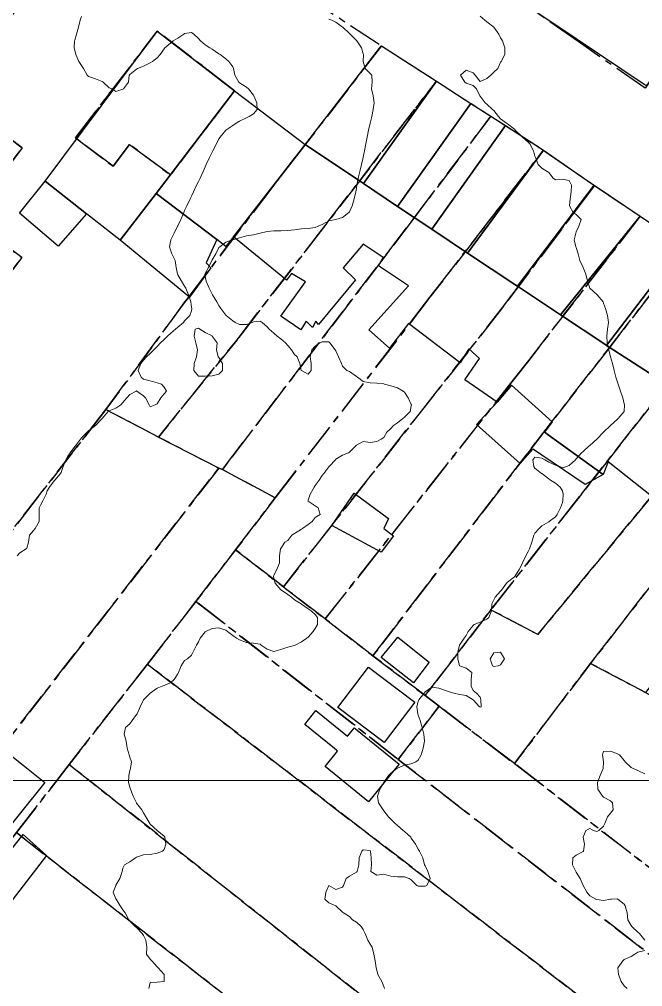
# Model space of a CAD drawing. Header units: centimetres. Extents: x 0 to 642158, y -847 to 649707.
# Drawn here: x 616206.2 to 616251.6, y 621172.4 to 621242.8 of the extents above; entities that cross this region are included whole.
import ezdxf

# ---------------------------------------------------------------- set-up
doc = ezdxf.new("R2010")
doc.units = ezdxf.units.CM
doc.header["$MEASUREMENT"] = 0
doc.linetypes.add('CENTERX2', pattern=[4, 2.5, -0.5, 0.5, -0.5])
doc.layers.add('MEV_grille', color=254, linetype='Continuous', lineweight=9)
doc.layers.add('WAL_topographie 0.5', color=253, linetype='Continuous', lineweight=20)
doc.layers.add('SPW_batiments', color=7, linetype='Continuous')
doc.layers.add('SPW_parcellaire cadastral', color=7, linetype='CENTERX2', lineweight=25, true_color=0xff0542)

# ---------------------------------------------------------------- blocks, each defined once
blk = doc.blocks.new('*U114')
at = {"layer": 'MEV_grille', "transparency": 33554687}
blk.add_lwpolyline([(-1338.461, 0), (1338.461, 0)], dxfattribs=at)
blk = doc.blocks.new('*U115')
at = {"layer": 'MEV_grille', "color": 0, "linetype": 'ByBlock', "lineweight": -2, "transparency": 16777216}
blk.add_blockref('*U114', (0, -1200), dxfattribs=at)

msp = doc.modelspace()

# ---------------------------------------------------------------- linework, layer by layer
at = {"layer": 'SPW_batiments'}
for points in [[(616250.516, 621250.486), (616257.261, 621245.802), (616251.972, 621238.126), (616251.857, 621237.992), (616251.703, 621238.066), (616245.13, 621242.496), (616238.613, 621246.836), (616238.415, 621246.968), (616238.496, 621247.095), (616243.702, 621255.218), (616250.516, 621250.486)], [(616216.47, 621241.798), (616221.888, 621237.615), (616216.188, 621230.148), (616213.564, 621226.748), (616211.094, 621228.653), (616208.087, 621231.038), (616216.254, 621241.965), (616216.47, 621241.798)], [(616236.579, 621238.323), (616231.269, 621230.864), (616227.02, 621233.698), (616227.157, 621233.876), (616232.442, 621240.713), (616232.587, 621240.9), (616236.579, 621238.323)], [(616239.092, 621236.7), (616233.754, 621229.2), (616231.269, 621230.864), (616236.579, 621238.323), (616239.092, 621236.7)], [(616227.02, 621233.698), (616226.911, 621233.545), (616221.815, 621226.986), (616221.256, 621226.266), (616220.586, 621226.777), (616216.188, 621230.148), (616221.888, 621237.615), (616227.02, 621233.698)], [(616241.606, 621235.078), (616236.236, 621227.533), (616233.754, 621229.2), (616239.092, 621236.7), (616241.606, 621235.078)], [(616244.22, 621233.39), (616244.372, 621233.287), (616238.849, 621225.782), (616236.236, 621227.533), (616241.606, 621235.078), (616244.22, 621233.39)], [(616252.24, 621208.102), (616249.09, 621210.602), (616248.707, 621209.669), (616244.457, 621212.751), (616245.007, 621213.518), (616242.039, 621216.168), (616241.007, 621214.951), (616238.64, 621216.568), (616239.706, 621218.118), (616238.939, 621218.818), (616238.306, 621217.801), (616234.539, 621220.667), (616233.156, 621218.867), (616231.656, 621220.2), (616234.539, 621223.417), (616232.373, 621224.875), (616232.705, 621225.467), (616231.238, 621226.45), (616229.789, 621224.716), (616230.689, 621223.85), (616227.989, 621220.599), (616227.806, 621220.849), (616227.556, 621220.366), (616227.089, 621220.849), (616226.706, 621220.199), (616225.256, 621221.199), (616227.039, 621223.699), (616226.039, 621224.299), (616225.656, 621223.816), (616221.815, 621226.986), (616226.911, 621233.545), (616227.02, 621233.698), (616231.269, 621230.864)], [(616244.496, 621233.201), (616247.878, 621230.863), (616248.063, 621230.735), (616242.481, 621223.385), (616242.293, 621223.509), (616238.849, 621225.782), (616244.372, 621233.287), (616244.496, 621233.201)], [(616211.094, 621228.653), (616209.039, 621226.297), (616206.238, 621228.714), (616208.087, 621231.038), (616211.094, 621228.653)], [(616231.269, 621230.864), (616233.754, 621229.2), (616236.236, 621227.533), (616238.849, 621225.782), (616242.293, 621223.509), (616242.481, 621223.385), (616242.631, 621223.285), (616245.607, 621221.303), (616248.833, 621219.155), (616248.958, 621219.072), (616249.147, 621218.95), (616253.439, 621216.169)], [(616248.213, 621230.635), (616251.416, 621228.479), (616245.607, 621221.303), (616242.631, 621223.285), (616242.481, 621223.385), (616248.063, 621230.735), (616248.213, 621230.635)], [(616220.586, 621226.777), (616219.806, 621225.098), (616220.156, 621224.715), (616218.606, 621222.598), (616213.564, 621226.748), (616216.188, 621230.148), (616220.586, 621226.777)], [(616254.535, 621226.381), (616248.958, 621219.072), (616248.833, 621219.155), (616245.607, 621221.303), (616251.416, 621228.479), (616254.535, 621226.381)], [(616258.777, 621223.529), (616258.964, 621223.403), (616253.439, 621216.169), (616249.147, 621218.95), (616248.958, 621219.072), (616254.535, 621226.381), (616258.777, 621223.529)], [(616244.714, 621212.565), (616248.707, 621209.669), (616247.412, 621208.932), (616244.257, 621211.073), (616244.155, 621211.142), (616243.597, 621211.521), (616242.676, 621210.481), (616239.488, 621213.305), (616240.058, 621213.922), (616241.007, 621214.951), (616241.166, 621215.138), (616242.04, 621216.168), (616245.007, 621213.519), (616244.457, 621212.751), (616244.597, 621212.65), (616244.714, 621212.565)], [(616233.091, 621206.467), (616232.741, 621205.75), (616233.441, 621205.2), (616232.558, 621204.017), (616228.974, 621205.967), (616230.59, 621208.317), (616233.091, 621206.467)], [(616236.042, 621196.001), (616234.909, 621194.5), (616232.559, 621196.35), (616233.775, 621197.833), (616236.042, 621196.001)], [(616232.77, 621190.155), (616229.4, 621192.709), (616231.624, 621195.646), (616234.995, 621193.093), (616232.77, 621190.155)], [(616230.693, 621191.152), (616233.866, 621188.584), (616233.368, 621187.969), (616232.557, 621186.967), (616231.64, 621185.833), (616228.467, 621188.401), (616229.384, 621189.534), (616229.301, 621189.602), (616229.165, 621189.711), (616226.991, 621191.471), (616227.801, 621192.473), (616230.112, 621190.604), (616230.61, 621191.219), (616230.693, 621191.152)], [(616202.474, 621186.466), (616205.051, 621189.668), (616208.066, 621187.241), (616204.709, 621183.069), (616201.693, 621185.495), (616202.474, 621186.466)], [(616208.194, 621181.914), (616203.395, 621175.714), (616201.545, 621177.23), (616206.494, 621183.447), (616208.194, 621181.914)]]:
    msp.add_lwpolyline(points, dxfattribs=at)
at = {"layer": 'SPW_parcellaire cadastral'}
for points in [[(616213.587, 621253.321), (616201.222, 621237.357), (616206.422, 621233.458), (616204.708, 621231.175), (616202.583, 621228.337), (616203.869, 621227.373), (616206.399, 621225.476), (616194.3, 621209.55), (616191.314, 621211.819), (616173.261, 621188.991), (616142.414, 621213.161), (616135.772, 621218.355), (616138.331, 621219.483), (616150.539, 621224.865), (616181.448, 621238.49), (616183.325, 621239.28), (616198.957, 621262.979), (616213.587, 621253.321)], [(616252.589, 621247.627), (616256.542, 621244.804), (616251.763, 621237.804), (616246.892, 621241.203), (616243.388, 621243.647), (616238.486, 621247.067), (616243.182, 621254.405), (616248.225, 621250.772), (616252.589, 621247.627)], [(616173.261, 621188.991), (616191.314, 621211.819), (616194.3, 621209.55), (616206.399, 621225.476), (616203.869, 621227.373), (616202.583, 621228.337), (616204.708, 621231.175), (616206.422, 621233.458), (616201.222, 621237.357), (616213.587, 621253.321), (616232.587, 621240.899), (616226.911, 621233.544), (616224.741, 621230.751), (616218.437, 621222.449), (616218.225, 621222.164), (616212.522, 621214.399), (616194.222, 621190.899), (616191.19, 621187.081), (616185.257, 621179.656), (616173.261, 621188.991)], [(616210.296, 621234.183), (616213.041, 621232.118), (616214.243, 621233.717), (616217.209, 621231.485), (616221.888, 621237.615), (616216.254, 621241.964), (616210.296, 621234.183)], [(616210.296, 621234.183), (616216.254, 621241.964), (616221.888, 621237.615), (616217.209, 621231.485), (616214.243, 621233.717), (616213.041, 621232.118), (616210.296, 621234.183)], [(616212.522, 621214.399), (616218.225, 621222.164), (616218.437, 621222.449), (616224.741, 621230.751), (616226.911, 621233.544), (616232.587, 621240.899), (616236.579, 621238.322), (616231.041, 621231.137), (616228.606, 621227.974), (616222.062, 621219.488), (616216.348, 621212.402), (616212.522, 621214.399)], [(616220.737, 621210.138), (616216.348, 621212.402), (616222.062, 621219.488), (616228.606, 621227.974), (616231.041, 621231.137), (616236.579, 621238.322), (616240.548, 621235.76), (616234.955, 621228.368), (616232.894, 621225.643), (616220.998, 621210.031), (616220.737, 621210.138)], [(616244.372, 621233.286), (616236.653, 621223.284), (616236.109, 621222.578), (616224.845, 621207.981), (616220.998, 621210.031), (616232.894, 621225.643), (616234.955, 621228.368), (616240.548, 621235.76), (616244.372, 621233.286)], [(616225.441, 621201.481), (616221.958, 621204.181), (616224.845, 621207.981), (616236.109, 621222.578), (616236.653, 621223.284), (616244.372, 621233.286), (616248.087, 621230.717), (616241.321, 621221.74), (616225.441, 621201.481)], [(616251.416, 621228.478), (616243.295, 621217.984), (616242.272, 621216.663), (616228.475, 621199.149), (616225.441, 621201.481), (616241.321, 621221.74), (616248.087, 621230.717), (616251.416, 621228.478)], [(616251.416, 621228.478), (616254.791, 621226.209), (616249.205, 621218.956), (616243.837, 621212.035), (616231.959, 621196.466), (616228.475, 621199.149), (616242.272, 621216.663), (616243.295, 621217.984), (616251.416, 621228.478)], [(616258.989, 621223.385), (616253.375, 621216.213), (616252.418, 621214.99), (616249.578, 621211.361), (616247.137, 621208.242), (616240.542, 621199.814), (616235.759, 621193.567), (616231.959, 621196.466), (616243.837, 621212.035), (616249.205, 621218.956), (616254.791, 621226.209), (616258.989, 621223.385)], [(616258.989, 621223.385), (616262.15, 621221.212), (616256.756, 621213.951), (616252.07, 621207.885), (616243.968, 621198.031), (616240.542, 621199.814), (616247.137, 621208.242), (616249.578, 621211.361), (616252.418, 621214.99), (616253.375, 621216.213), (616258.989, 621223.385)], [(616236.773, 621192.789), (616235.759, 621193.567), (616240.542, 621199.814), (616243.968, 621198.031), (616252.07, 621207.885), (616256.756, 621213.951), (616262.15, 621221.212), (616265.439, 621218.953), (616260.345, 621211.877), (616257.873, 621208.907), (616247.797, 621195.909), (616242.26, 621188.618), (616236.773, 621192.789)], [(616251.805, 621193.791), (616247.797, 621195.909), (616257.873, 621208.907), (616260.345, 621211.877), (616265.439, 621218.953), (616268.822, 621216.896), (616269.406, 621216.57), (616261.297, 621206.1), (616260.234, 621204.727), (616251.805, 621193.791)], [(616201.405, 621185.205), (616194.222, 621190.899), (616212.522, 621214.399), (616216.348, 621212.402), (616220.737, 621210.138), (616201.405, 621185.205)], [(616201.405, 621185.205), (616220.737, 621210.138), (616220.998, 621210.031), (616224.845, 621207.981), (616221.958, 621204.181), (616219.075, 621200.431), (616215.54, 621195.857), (616209.837, 621188.549), (616206.008, 621183.59), (616204.996, 621182.283), (616201.405, 621185.205)], [(616225.441, 621201.481), (616228.475, 621199.149), (616231.959, 621196.466), (616235.759, 621193.567), (616236.773, 621192.789), (616233.804, 621188.923), (616219.075, 621200.431), (616221.958, 621204.181), (616225.441, 621201.481)], [(616277.851, 621154.508), (616274.465, 621150.258), (616271.299, 621152.738), (616263.532, 621158.874), (616260.17, 621161.544), (616215.54, 621195.857), (616219.075, 621200.431), (616233.804, 621188.923), (616263.495, 621165.87), (616264.028, 621165.448), (616274.555, 621157.03), (616277.851, 621154.508)], [(616209.837, 621188.549), (616215.54, 621195.857), (616260.17, 621161.544), (616263.532, 621158.874), (616271.299, 621152.738), (616274.465, 621150.258), (616268.176, 621142.361), (616264.994, 621144.879), (616250.791, 621156.201), (616209.837, 621188.549)], [(616276.101, 621180.874), (616279.34, 621179.152), (616280.708, 621178.427), (616278.972, 621175.62), (616289.837, 621169.447), (616281.063, 621158.205), (616277.396, 621160.972), (616274.916, 621163.1), (616268.134, 621168.609), (616266.573, 621169.863), (616242.26, 621188.618), (616247.797, 621195.909), (616251.805, 621193.791), (616255.326, 621191.919), (616259.402, 621189.752), (616263.058, 621187.808), (616269.288, 621184.496), (616272.912, 621182.569), (616276.101, 621180.874)], [(616236.773, 621192.789), (616242.26, 621188.618), (616266.573, 621169.863), (616263.495, 621165.87), (616233.804, 621188.923), (616236.773, 621192.789)], [(616254.264, 621145.78), (616253.926, 621146.201), (616206.008, 621183.59), (616209.837, 621188.549), (616250.791, 621156.201), (616264.994, 621144.879), (616268.176, 621142.361), (616264.62, 621137.891), (616261.515, 621140.186), (616254.264, 621145.78)], [(616254.264, 621145.78), (616249.322, 621139.45), (616246.175, 621141.919), (616241.546, 621136.018), (616241.249, 621136.251), (616185.257, 621179.656), (616191.19, 621187.081), (616202.095, 621178.523), (616204.996, 621182.283), (616206.008, 621183.59), (616253.926, 621146.201), (616254.264, 621145.78)]]:
    msp.add_lwpolyline(points, dxfattribs=at)
at = {"layer": 'WAL_topographie 0.5'}
for points in [[(616210.75, 621243.033), (616210.648, 621242.75), (616210.514, 621242.25), (616210.381, 621241.75), (616210.25, 621241.303), (616210.232, 621241.25), (616210.215, 621240.75), (616210.25, 621240.583), (616210.333, 621240.25), (616210.555, 621239.75), (616210.75, 621239.454), (616210.878, 621239.25), (616211.156, 621238.75), (616211.25, 621238.662), (616211.75, 621238.489), (616212.25, 621238.294), (616212.32, 621238.25), (616212.75, 621237.837), (616212.946, 621237.75), (616213.25, 621237.556), (616213.75, 621237.724), (616213.796, 621237.75), (616214.169, 621238.25), (616214.207, 621238.75), (616214.25, 621238.805), (616214.75, 621239.203), (616214.821, 621239.25), (616215.25, 621239.417), (616215.75, 621239.661), (616215.921, 621239.75), (616216.25, 621240.025), (616216.458, 621240.25), (616216.75, 621240.669), (616216.802, 621240.75), (616217.25, 621241.111), (616217.425, 621241.25), (616217.75, 621241.46), (616218.197, 621241.75), (616218.25, 621241.785), (616218.75, 621241.85), (616218.928, 621241.75), (616219.25, 621241.42), (616219.392, 621241.25), (616219.75, 621240.971), (616220.091, 621240.75), (616220.25, 621240.658), (616220.75, 621240.308), (616220.832, 621240.25), (616221.25, 621239.944), (616221.46, 621239.75), (616221.75, 621239.35), (616221.796, 621239.25), (616221.915, 621238.75), (616222.191, 621238.25), (616222.25, 621238.2), (616222.75, 621237.87), (616222.9, 621237.75), (616223.25, 621237.292), (616223.278, 621237.25), (616223.503, 621236.75), (616223.54, 621236.25), (616223.25, 621235.935), (616222.935, 621235.75), (616222.75, 621235.654), (616222.25, 621235.4), (616222, 621235.25), (616221.75, 621235.1), (616221.25, 621234.759), (616221.242, 621234.75), (616220.844, 621234.25), (616220.75, 621234.125), (616220.57, 621233.75), (616220.311, 621233.25), (616220.25, 621233.143), (616220.054, 621232.75), (616219.821, 621232.25), (616219.75, 621232.083), (616219.606, 621231.75), (616219.368, 621231.25), (616219.25, 621231.014), (616219.118, 621230.75), (616218.893, 621230.25), (616218.75, 621229.942), (616218.661, 621229.75), (616218.411, 621229.25), (616218.25, 621228.904), (616218.179, 621228.75), (616217.964, 621228.25), (616217.75, 621227.788), (616217.732, 621227.75), (616217.482, 621227.25), (616217.25, 621226.75), (616217.25, 621226.75), (616217.149, 621226.25), (616217.25, 621225.957), (616217.314, 621225.75), (616217.562, 621225.25), (616217.632, 621224.75), (616217.722, 621224.25), (616217.75, 621224.206), (616218.024, 621223.75), (616218.25, 621223.398), (616218.332, 621223.25), (616218.542, 621222.75), (616218.704, 621222.25), (616218.75, 621221.854), (616218.767, 621221.75), (616218.75, 621221.583), (616218.636, 621221.25), (616218.25, 621220.864), (616218.161, 621220.75), (616217.75, 621220.396), (616217.58, 621220.25), (616217.25, 621219.974), (616217.012, 621219.75), (616216.75, 621219.511), (616216.493, 621219.25), (616216.25, 621219.004), (616216.004, 621218.75), (616215.75, 621218.496), (616215.481, 621218.25), (616215.25, 621217.996), (616215.059, 621217.75), (616214.862, 621217.25), (616215.083, 621216.75), (616215.25, 621216.614), (616215.75, 621216.49), (616216.25, 621216.348), (616216.563, 621216.25), (616216.75, 621216.036), (616216.924, 621215.75), (616216.75, 621215.539), (616216.521, 621215.25), (616216.25, 621214.817), (616216.107, 621214.75), (616215.75, 621214.603), (616215.664, 621214.75), (616215.396, 621215.25), (616215.25, 621215.409), (616214.781, 621215.75), (616214.75, 621215.773), (616214.725, 621215.75), (616214.25, 621215.5), (616214.048, 621215.25), (616213.75, 621214.924), (616213.6, 621214.75), (616213.25, 621214.51), (616212.75, 621214.306), (616212.676, 621214.25), (616212.25, 621213.75), (616212.25, 621213.75), (616211.766, 621213.25), (616211.75, 621213.238), (616211.25, 621212.851), (616211.146, 621212.75), (616210.75, 621212.345), (616210.68, 621212.25), (616210.298, 621211.75), (616210.25, 621211.708), (616209.905, 621211.25), (616209.75, 621211.017), (616209.594, 621210.75), (616209.395, 621210.25), (616209.25, 621209.825), (616209.215, 621209.75), (616208.806, 621209.25), (616208.75, 621209.207), (616208.41, 621208.75), (616208.25, 621208.472), (616208.178, 621208.25), (616207.92, 621207.75), (616207.75, 621207.435), (616207.657, 621207.25), (616207.671, 621206.75), (616207.65, 621206.25), (616207.365, 621205.75), (616207.25, 621205.589), (616206.953, 621205.25), (616206.879, 621204.75), (616206.75, 621204.306), (616206.717, 621204.25), (616206.25, 621203.97), (616206.06, 621203.75)], [(616228.75, 621242.842), (616228.959, 621242.75), (616229.25, 621242.623), (616229.75, 621242.253), (616229.753, 621242.25), (616230.25, 621241.781), (616230.287, 621241.75), (616230.75, 621241.281), (616230.779, 621241.25), (616231.117, 621240.75), (616231.25, 621240.317), (616231.273, 621240.25), (616231.25, 621239.75), (616231.382, 621239.25), (616231.75, 621238.866), (616231.883, 621238.75), (616231.912, 621238.25), (616231.85, 621237.75), (616231.971, 621237.25), (616232.046, 621236.75), (616231.975, 621236.25), (616231.871, 621235.75), (616231.75, 621235.25), (616231.75, 621235.25), (616231.631, 621234.75), (616231.525, 621234.25), (616231.431, 621233.75), (616231.342, 621233.25), (616231.25, 621232.792), (616231.242, 621232.75), (616231.123, 621232.25), (616231.004, 621231.75), (616230.892, 621231.25), (616230.793, 621230.75), (616230.75, 621230.5), (616230.706, 621230.25), (616230.595, 621229.75), (616230.442, 621229.25), (616230.25, 621228.796), (616230.212, 621228.75), (616229.75, 621228.386), (616229.25, 621228.25), (616229.25, 621228.25), (616228.75, 621228.146), (616228.25, 621227.87), (616227.977, 621227.75), (616227.75, 621227.656), (616227.25, 621227.599), (616226.75, 621227.552), (616226.25, 621227.495), (616225.75, 621227.436), (616225.25, 621227.413), (616224.75, 621227.42), (616224.25, 621227.378), (616223.75, 621227.25), (616223.75, 621227.25), (616223.25, 621227.125), (616222.75, 621227.042), (616222.25, 621226.917), (616221.75, 621226.761), (616221.717, 621226.75), (616221.25, 621226.598), (616220.806, 621226.25), (616220.75, 621226.201), (616220.513, 621225.75), (616220.25, 621225.314), (616220.227, 621225.25), (616219.989, 621224.75), (616219.75, 621224.302), (616219.731, 621224.25), (616219.75, 621224.113), (616219.815, 621223.75), (616220.037, 621223.25), (616220.25, 621222.814), (616220.287, 621222.75), (616220.591, 621222.25), (616220.75, 621221.972), (616220.89, 621221.75), (616221.25, 621221.27), (616221.269, 621221.25), (616221.75, 621220.87), (616221.925, 621220.75), (616222.25, 621220.587), (616222.75, 621220.596), (616223.157, 621220.75), (616223.25, 621220.801), (616223.75, 621220.847), (616223.89, 621220.75), (616224.25, 621220.427), (616224.404, 621220.25), (616224.75, 621219.964), (616224.987, 621219.75), (616225.25, 621219.541), (616225.589, 621219.25), (616225.75, 621219.062), (616226.037, 621218.75), (616226.25, 621218.408), (616226.43, 621218.25), (616226.624, 621217.75), (616226.743, 621217.25), (616226.75, 621217.234), (616227.25, 621216.983), (616227.452, 621217.25), (616227.462, 621217.75), (616227.386, 621218.25), (616227.507, 621218.75), (616227.75, 621219.027), (616228.08, 621219.25), (616228.25, 621219.338), (616228.75, 621219.327), (616228.821, 621219.25), (616229.2, 621218.75), (616229.25, 621218.667), (616229.461, 621218.25), (616229.675, 621217.75), (616229.75, 621217.558), (616230.046, 621217.25), (616230.25, 621217.178), (616230.75, 621216.812), (616230.821, 621216.75), (616231.25, 621216.453), (616231.75, 621216.35), (616232.25, 621216.324), (616232.75, 621216.263), (616232.809, 621216.25), (616233.25, 621216.141), (616233.75, 621215.974), (616234.155, 621215.75), (616234.25, 621215.665), (616234.512, 621215.25), (616234.75, 621214.78), (616234.761, 621214.75), (616234.75, 621214.673), (616234.66, 621214.25), (616234.25, 621213.853), (616234.136, 621213.75), (616233.75, 621213.44), (616233.456, 621213.25), (616233.25, 621213.029), (616232.964, 621212.75), (616232.75, 621212.375), (616232.55, 621212.25), (616232.25, 621212.083), (616231.75, 621212), (616231.25, 621212.068), (616230.75, 621211.817), (616230.708, 621211.75), (616230.25, 621211.292), (616230.179, 621211.25), (616229.75, 621211.068), (616229.25, 621210.783), (616229.219, 621210.75), (616228.77, 621210.25), (616228.75, 621210.23), (616228.375, 621209.75), (616228.25, 621209.596), (616228.054, 621209.25), (616227.75, 621208.872), (616227.668, 621208.75), (616227.38, 621208.25), (616227.25, 621207.813), (616227.237, 621207.75), (616227.25, 621207.732), (616227.75, 621207.386), (616227.964, 621207.25), (616228.105, 621206.75), (616227.75, 621206.53), (616227.541, 621206.25), (616227.25, 621206.036), (616226.837, 621205.75), (616226.75, 621205.699), (616226.25, 621205.384), (616226.048, 621205.25), (616225.75, 621204.861), (616225.539, 621204.75), (616225.25, 621204.292), (616225.231, 621204.25), (616225.154, 621203.75), (616225.159, 621203.25), (616224.951, 621202.75), (616224.75, 621202.348), (616224.715, 621202.25), (616224.75, 621202.129), (616224.846, 621201.75), (616225.25, 621201.281), (616225.288, 621201.25), (616225.75, 621200.938), (616226.018, 621200.75), (616226.25, 621200.55), (616226.735, 621200.25), (616226.75, 621200.241), (616227.25, 621199.899), (616227.453, 621199.75), (616227.75, 621199.47), (616227.922, 621199.25), (616227.923, 621198.75), (616227.75, 621198.446), (616227.605, 621198.25), (616227.25, 621197.835), (616227.152, 621197.75), (616226.75, 621197.475), (616226.303, 621197.25), (616226.25, 621197.226), (616225.75, 621197.099), (616225.25, 621196.921), (616224.75, 621196.787), (616224.25, 621196.963), (616223.823, 621197.25), (616223.75, 621197.308), (616223.25, 621197.395), (616222.75, 621197.43), (616222.25, 621197.626), (616222.03, 621197.75), (616221.75, 621197.952), (616221.367, 621198.25), (616221.25, 621198.333), (616220.75, 621198.502), (616220.25, 621198.459), (616219.792, 621198.25), (616219.75, 621198.211), (616219.39, 621197.75), (616219.25, 621197.489), (616219.112, 621197.25), (616218.879, 621196.75), (616218.75, 621196.515), (616218.46, 621196.25), (616218.25, 621196.117), (616218.007, 621195.75), (616217.805, 621195.25), (616217.75, 621195.147), (616217.478, 621194.75), (616217.25, 621194.533), (616216.75, 621194.302), (616216.605, 621194.25), (616216.25, 621194.109), (616215.75, 621193.758), (616215.741, 621193.75), (616215.25, 621193.25), (616215.25, 621193.25), (616215.013, 621192.75), (616214.784, 621192.25), (616214.75, 621192.196), (616214.438, 621191.75), (616214.25, 621191.523), (616213.95, 621191.25), (616213.856, 621190.75), (616213.985, 621190.25), (616214.076, 621189.75), (616214.21, 621189.25), (616214.25, 621189.083), (616214.383, 621188.75), (616214.309, 621188.25), (616214.25, 621188.107), (616214.184, 621187.75), (616214.169, 621187.25), (616214.25, 621186.893), (616214.3, 621186.75), (616214.5, 621186.25), (616214.743, 621185.75), (616214.75, 621185.74), (616215.131, 621185.25), (616215.25, 621185.039), (616215.43, 621184.75), (616215.722, 621184.25), (616215.75, 621184.215), (616216.25, 621183.75), (616216.25, 621183.75), (616216.75, 621183.337), (616216.803, 621183.25), (616216.871, 621182.75), (616216.75, 621182.364), (616216.636, 621182.25), (616216.25, 621182.086), (616215.75, 621181.996), (616215.25, 621181.976), (616214.75, 621181.795), (616214.661, 621181.75), (616214.25, 621181.455), (616213.869, 621181.25), (616213.75, 621181), (616213.694, 621180.75), (616213.527, 621180.25), (616213.25, 621179.769), (616213.236, 621179.75), (616213.056, 621179.25), (616213.25, 621178.775), (616213.257, 621178.75), (616213.563, 621178.25), (616213.75, 621177.978), (616213.917, 621177.75), (616214.195, 621177.25), (616214.25, 621177.153), (616214.641, 621176.75), (616214.75, 621176.685), (616215.155, 621176.25), (616215.25, 621176.101), (616215.426, 621175.75), (616215.49, 621175.25), (616215.463, 621174.75), (616215.75, 621174.385), (616215.854, 621174.25), (616216.25, 621173.808), (616216.314, 621173.75), (616216.75, 621173.25), (616216.75, 621173.25), (616216.75, 621172.75), (616216.75, 621172.75), (616216.25, 621172.689), (616215.75, 621172.673), (616215.644, 621172.25)], [(616239.75, 621243.06), (616240.096, 621242.75), (616240.25, 621242.632), (616240.75, 621242.25), (616240.75, 621242.25), (616241.128, 621241.75), (616241.25, 621241.485), (616241.379, 621241.25), (616241.55, 621240.75), (616241.566, 621240.25), (616241.292, 621239.75), (616241.25, 621239.704), (616241.058, 621239.25), (616240.75, 621238.964), (616240.55, 621238.75), (616240.25, 621238.513), (616239.75, 621238.29), (616239.401, 621238.75), (616239.25, 621238.929), (616238.75, 621239.125), (616238.341, 621238.75), (616238.652, 621238.25), (616238.75, 621238.171), (616239.25, 621238.01), (616239.491, 621237.75), (616239.739, 621237.25), (616239.75, 621237.236), (616240.117, 621236.75), (616240.25, 621236.648), (616240.661, 621236.25), (616240.75, 621236.17), (616241.087, 621235.75), (616241.25, 621235.573), (616241.668, 621235.25), (616241.75, 621235.201), (616242.25, 621234.824), (616242.32, 621234.75), (616242.75, 621234.325), (616242.848, 621234.25), (616243.25, 621233.867), (616243.371, 621233.75), (616243.648, 621233.25), (616243.75, 621232.857), (616243.786, 621232.75), (616243.982, 621232.25), (616244.25, 621231.972), (616244.65, 621231.75), (616244.75, 621231.656), (616245.075, 621231.25), (616245.25, 621231.133), (616245.75, 621231.185), (616246.25, 621231.075), (616246.409, 621230.75), (616246.38, 621230.25), (616246.311, 621229.75), (616246.277, 621229.25), (616246.539, 621228.75), (616246.75, 621228.612), (616247.112, 621228.25), (616246.939, 621227.75), (616246.75, 621227.333), (616246.714, 621227.25), (616246.614, 621226.75), (616246.735, 621226.25), (616246.75, 621226.204), (616246.889, 621225.75), (616247.029, 621225.25), (616247.25, 621224.75), (616247.25, 621224.75), (616247.447, 621224.25), (616247.574, 621223.75), (616247.75, 621223.25), (616247.75, 621223.25), (616248.25, 621222.778), (616248.279, 621222.75), (616248.706, 621222.25), (616248.75, 621222.139), (616248.88, 621221.75), (616249.036, 621221.25), (616249.107, 621220.75), (616249.041, 621220.25), (616248.983, 621219.75), (616249.019, 621219.25), (616249.118, 621218.75), (616249.25, 621218.25), (616249.25, 621218.25), (616249.395, 621217.75), (616249.519, 621217.25), (616249.645, 621216.75), (616249.75, 621216.404), (616249.799, 621216.25), (616249.979, 621215.75), (616250.138, 621215.25), (616250.25, 621214.827), (616250.273, 621214.75), (616250.25, 621214.25), (616250.25, 621214.25), (616249.8, 621213.75), (616249.75, 621213.706), (616249.25, 621213.25), (616249.25, 621213.25), (616248.75, 621212.75), (616248.75, 621212.75), (616248.25, 621212.25), (616248.25, 621212.25), (616247.75, 621211.794), (616247.7, 621211.75), (616247.25, 621211.341), (616247.15, 621211.25), (616246.75, 621210.806), (616246.694, 621210.75), (616246.25, 621210.329), (616246.036, 621210.25), (616245.75, 621210.167), (616245.55, 621210.25), (616245.25, 621210.347), (616244.75, 621210.562), (616244.477, 621210.75), (616244.25, 621210.856), (616243.75, 621210.944), (616243.589, 621210.75), (616243.679, 621210.25), (616243.75, 621210.132), (616244.237, 621209.75), (616244.25, 621209.742), (616244.75, 621209.368), (616244.886, 621209.25), (616245.25, 621209.032), (616245.58, 621208.75), (616245.75, 621208.474), (616245.815, 621208.25), (616245.776, 621207.75), (616245.75, 621207.643), (616245.601, 621207.25), (616245.365, 621206.75), (616245.25, 621206.601), (616244.796, 621206.25), (616244.75, 621206.226), (616244.25, 621205.941), (616244.05, 621205.75), (616243.75, 621205.389), (616243.665, 621205.25), (616243.518, 621204.75), (616243.355, 621204.25), (616243.25, 621204.073), (616243.082, 621203.75), (616242.842, 621203.25), (616242.75, 621203.025), (616242.607, 621202.75), (616242.29, 621202.25), (616242.25, 621202.214), (616241.75, 621201.824), (616241.689, 621201.75), (616241.326, 621201.25), (616241.25, 621201.169), (616240.856, 621200.75), (616240.75, 621200.556), (616240.621, 621200.25), (616240.594, 621199.75), (616240.39, 621199.25), (616240.25, 621199.128), (616239.75, 621198.908), (616239.331, 621198.75), (616239.25, 621198.677), (616238.9, 621198.25), (616238.75, 621197.95), (616238.603, 621197.75), (616238.261, 621197.25), (616238.25, 621197.224), (616238.133, 621196.75), (616238.125, 621196.25), (616238.25, 621195.75), (616238.25, 621195.75), (616238.75, 621195.56), (616239.156, 621195.25), (616239.114, 621194.75), (616239.098, 621194.25), (616239.25, 621193.932), (616239.5, 621193.75), (616239.75, 621193.464), (616239.818, 621193.25), (616239.841, 621192.75), (616239.75, 621192.719), (616239.717, 621192.75), (616239.25, 621193.25), (616239.25, 621193.25), (616238.75, 621193.588), (616238.25, 621193.662), (616237.85, 621193.75), (616237.75, 621193.779), (616237.25, 621193.952), (616236.75, 621194.111), (616236.25, 621194.186), (616235.75, 621193.836), (616235.685, 621193.75), (616235.288, 621193.25), (616235.25, 621193.167), (616235.151, 621192.75), (616235.216, 621192.25), (616235.25, 621192.141), (616235.4, 621191.75), (616235.54, 621191.25), (616235.671, 621190.75), (616235.712, 621190.25), (616235.624, 621189.75), (616235.462, 621189.25), (616235.25, 621188.875), (616235.067, 621188.75), (616234.75, 621188.589), (616234.25, 621188.495), (616233.75, 621188.293), (616233.687, 621188.25), (616233.25, 621187.932), (616233.083, 621187.75), (616232.759, 621187.25), (616232.75, 621187.236), (616232.457, 621186.75), (616232.286, 621186.25), (616232.356, 621185.75), (616232.693, 621185.25), (616232.75, 621185.172), (616233.079, 621184.75), (616233.25, 621184.579), (616233.579, 621184.25), (616233.75, 621184.107), (616234.148, 621183.75), (616234.25, 621183.667), (616234.709, 621183.25), (616234.75, 621183.185), (616235.057, 621182.75), (616235.25, 621182.381), (616235.354, 621182.25), (616235.592, 621181.75), (616235.717, 621181.25), (616235.75, 621181.173), (616235.946, 621180.75), (616236.114, 621180.25), (616235.889, 621179.75), (616235.75, 621179.693), (616235.25, 621179.697), (616235.163, 621179.75), (616234.75, 621180.146), (616234.594, 621180.25), (616234.25, 621180.362), (616233.75, 621180.361), (616233.25, 621180.422), (616232.75, 621180.556), (616232.25, 621180.5), (616231.812, 621180.75), (616231.859, 621181.25), (616231.819, 621181.75), (616231.788, 621182.25), (616231.75, 621182.292), (616231.25, 621182.327), (616231.139, 621182.25), (616230.956, 621181.75), (616230.927, 621181.25), (616230.806, 621180.75), (616230.75, 621180.717), (616230.25, 621180.417), (616230, 621180.25), (616229.817, 621179.75), (616229.75, 621179.625), (616229.25, 621179.45), (616228.75, 621179.75), (616228.523, 621179.25), (616228.45, 621178.75), (616228.75, 621178.477), (616229.25, 621178.25), (616229.25, 621178.25), (616229.75, 621177.8), (616229.813, 621177.75), (616230.25, 621177.481), (616230.464, 621177.25), (616230.75, 621177.076), (616231.107, 621176.75), (616231.25, 621176.536), (616231.388, 621176.25), (616231.577, 621175.75), (616231.75, 621175.469), (616231.909, 621175.25), (616232.03, 621174.75), (616232.113, 621174.25), (616232.194, 621173.75), (616232.25, 621173.583), (616232.319, 621173.25), (616232.601, 621172.75), (616232.75, 621172.383), (616232.798, 621172.25)], [(616221.01, 621217.25), (616220.75, 621216.975), (616220.25, 621216.851), (616219.75, 621216.844), (616219.25, 621216.841), (616218.912, 621217.25), (616218.952, 621217.75), (616219.111, 621218.25), (616219.19, 621218.75), (616219.054, 621219.25), (616218.937, 621219.75), (616219.019, 621220.25), (616219.25, 621220.329), (616219.347, 621220.25), (616219.75, 621220.005), (616220.25, 621219.763), (616220.265, 621219.75), (616220.617, 621219.25), (616220.577, 621218.75), (616220.693, 621218.25), (616220.75, 621218.201), (616220.997, 621217.75), (616221.01, 621217.25)], [(616241.062, 621195.75), (616240.75, 621195.699), (616240.65, 621195.75), (616240.5, 621196.25), (616240.75, 621196.675), (616241.25, 621196.726), (616241.544, 621196.25), (616241.25, 621195.815), (616241.062, 621195.75)], [(616251.75, 621187.877), (616251.25, 621188.11), (616250.897, 621188.25), (616250.75, 621188.343), (616250.31, 621188.75), (616250.25, 621188.833), (616249.909, 621189.25), (616249.75, 621189.337), (616249.25, 621189.526), (616248.75, 621189.5), (616248.67, 621189.25), (616248.75, 621188.75), (616248.75, 621188.75), (616248.75, 621188.75), (616248.717, 621188.25), (616248.493, 621187.75), (616248.31, 621187.25), (616248.329, 621186.75), (616248.678, 621186.25), (616248.75, 621186.175), (616249.25, 621185.911), (616249.386, 621185.75), (616249.44, 621185.25), (616249.25, 621185), (616249.021, 621184.75), (616248.842, 621184.25), (616248.75, 621184.063), (616248.393, 621183.75), (616248.25, 621183.669), (616248, 621183.75), (616247.75, 621183.893), (616247.45, 621183.75), (616247.25, 621183.25), (616247.345, 621182.75), (616247.286, 621182.25), (616247.25, 621182.214), (616246.75, 621181.95), (616246.5, 621181.75), (616246.49, 621181.25), (616246.723, 621180.75), (616246.75, 621180.715), (616247.044, 621180.25), (616247.25, 621179.75), (616247.25, 621179.75), (616247.517, 621179.25), (616247.75, 621178.995), (616248.185, 621178.75), (616248.25, 621178.723), (616248.75, 621178.654), (616249.25, 621178.745), (616249.333, 621178.75), (616249.75, 621178.779), (616249.792, 621178.75), (616250.25, 621178.375), (616250.316, 621178.25), (616250.451, 621177.75), (616250.521, 621177.25), (616250.75, 621176.82), (616250.8, 621176.75), (616251.25, 621176.341), (616251.355, 621176.25), (616251.741, 621175.75)], [(616251.75, 621175), (616251.25, 621174.881), (616251.011, 621174.75), (616250.75, 621174.579), (616250.25, 621174.341), (616250.139, 621174.25), (616249.787, 621173.75), (616249.831, 621173.25), (616250.029, 621172.75), (616250.25, 621172.431), (616250.453, 621172.25)]]:
    msp.add_lwpolyline(points, dxfattribs=at)

# ---------------------------------------------------------------- block references
at = {"layer": 'MEV_grille', "transparency": 33554687}
msp.add_blockref('*U115', (616669.481, 622387.381), dxfattribs=at)

doc.saveas('drawing.dxf')
